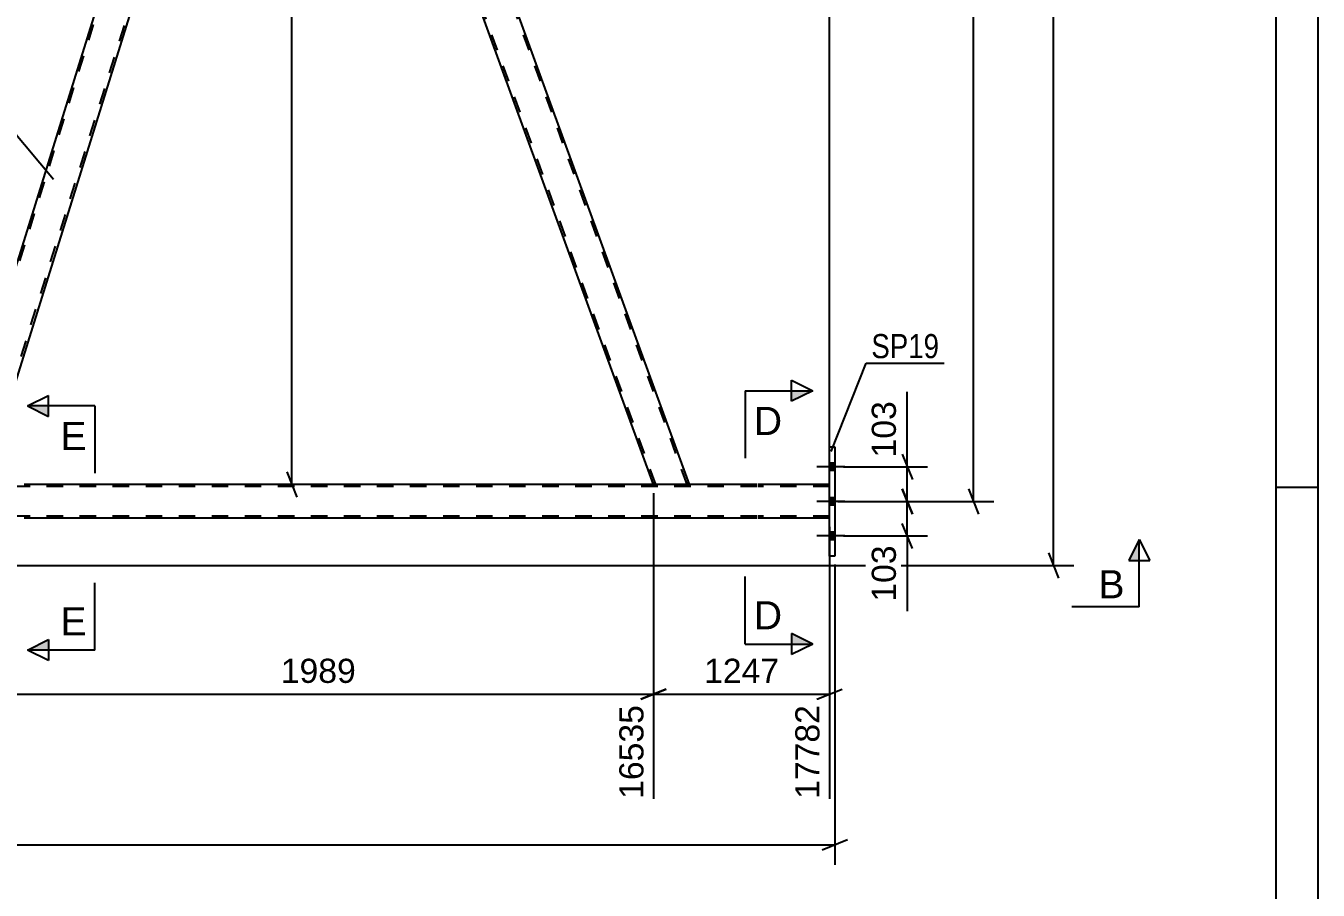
# Model space of a CAD drawing. Header units: millimetres. Extents: x -57 to 784, y -422 to 172.
# Drawn here: x 630.6 to 783.9, y -172.1 to -69.5 of the extents above; entities that cross this region are included whole.
import ezdxf

# ---------------------------------------------------------------- set-up
doc = ezdxf.new("R2010")
doc.units = ezdxf.units.MM
doc.linetypes.add('DXK_LINE_DOT2', pattern=[3.9198, 1.9599, -1.9599])
doc.styles.add('Arial', font='ARIAL.TTF', dxfattribs={"height": 0.2})
doc.styles.add('Arial Narrow', font='ARIALN.TTF', dxfattribs={"height": 0.2})

# ---------------------------------------------------------------- blocks, each defined once
blk = doc.blocks.new('Unknown-122571968-1115')
at = {"color": 5, "linetype": 'Continuous'}
for p, q in [((783.89, -422.36), (783.89, 171.64)), ((778.89, -417.36), (778.89, 166.64)), ((783.89, -124.36), (778.89, -124.36))]:
    blk.add_line(p, q, dxfattribs=at)
blk = doc.blocks.new('Part-122571968-3342 - 3165')
at = {"color": 2, "linetype": 'Continuous'}
for p, q in [((705.04, -124), (630.36, -124)), ((717.3, -124), (709.3, -124)), ((725.92, -124), (717.4, -124)), ((717.3, -128), (630.36, -128)), ((725.92, -128), (717.4, -128))]:
    blk.add_line(p, q, dxfattribs=at)
at = {"color": 7, "linetype": 'DXK_LINE_DOT2'}
for p, q in [((709.3, -124), (705.04, -124)), ((725.92, -128), (725.92, -124)), ((717.3, -124.24), (43.63, -124.24)), ((725.92, -124.24), (717.4, -124.24)), ((717.3, -127.76), (43.63, -127.76)), ((725.92, -127.76), (717.4, -127.76))]:
    blk.add_line(p, q, dxfattribs=at)
blk = doc.blocks.new('Part-122571968-3613 - 3165')
at = {"color": 7, "linetype": 'DXK_LINE_DOT2'}
for p, q in [((660.78, -2.4), (660.64, -2)), ((660.64, -2), (664.89, -2)), ((662.18, -6.25), (660.78, -2.4)), ((705.3, -124), (660.89, -2)), ((709.04, -124), (664.64, -2)), ((665.04, -2.4), (664.89, -2)), ((705.3, -124), (705.32, -124))]:
    blk.add_line(p, q, dxfattribs=at)
at = {"color": 2, "linetype": 'Continuous'}
for p, q in [((709.3, -124), (665.04, -2.4)), ((705.04, -124), (662.18, -6.25)), ((709.26, -124), (705.04, -124)), ((709.3, -124), (709.26, -124))]:
    blk.add_line(p, q, dxfattribs=at)
blk = doc.blocks.new('Part-122571968-3519 - 3165')
at = {"color": 7, "linetype": 'DXK_LINE_DOT2'}
for p, q in [((659.57, -2), (622.75, -120.12)), ((659.32, -2), (659.19, -2.4)), ((660.64, -2), (659.32, -2)), ((660.78, -2.4), (660.64, -2)), ((662.05, -5.88), (625.23, -124)), ((623.04, -118.4), (622.62, -119.75)), ((627.23, -118.4), (625.48, -124)), ((624.16, -124), (622.62, -119.75)), ((625.48, -124), (624.16, -124))]:
    blk.add_line(p, q, dxfattribs=at)
at = {"color": 2, "linetype": 'Continuous'}
for p, q in [((659.19, -2.4), (623.04, -118.4)), ((660.78, -2.4), (662.18, -6.25)), ((662.18, -6.25), (627.23, -118.4))]:
    blk.add_line(p, q, dxfattribs=at)
blk = doc.blocks.new('Part-122571968-3588 - 3165')
at = {"color": 2, "linetype": 'Continuous'}
for p, q in [((725.92, -132.5), (725.92, -119.5)), ((725.92, -119.5), (726.56, -119.5)), ((726.56, -119.5), (726.56, -132.5)), ((726.56, -132.5), (725.92, -132.5))]:
    blk.add_line(p, q, dxfattribs=at)
blk = doc.blocks.new('Bolt-122571968-3754 - 3165')
at = {"linetype": 'Continuous'}
for points in [[(726.56, -122.34), (726.56, -121.46), (725.92, -121.46), (725.92, -122.34)], [(726.56, -122.34), (726.56, -121.46), (725.92, -121.46), (725.92, -122.34)], [(726.56, -122.34), (726.56, -121.46), (725.92, -121.46), (725.92, -122.34)], [(726.56, -126.46), (726.56, -125.58), (725.92, -125.58), (725.92, -126.46)], [(726.56, -126.46), (726.56, -125.58), (725.92, -125.58), (725.92, -126.46)], [(726.56, -130.54), (726.56, -129.66), (725.92, -129.66), (725.92, -130.54)], [(726.56, -130.54), (726.56, -129.66), (725.92, -129.66), (725.92, -130.54)], [(726.56, -130.54), (726.56, -129.66), (725.92, -129.66), (725.92, -130.54)]]:
    blk.add_hatch(color=1, dxfattribs=at).paths.add_polyline_path(points)
at = {"color": 1, "linetype": 'Continuous'}
for p, q in [((727.72, -121.9), (724.4, -121.9)), ((727.72, -121.9), (724.4, -121.9)), ((727.72, -121.9), (724.4, -121.9)), ((726.56, -121.46), (725.92, -121.46)), ((726.56, -121.46), (725.92, -121.46)), ((726.56, -121.46), (725.92, -121.46)), ((726.56, -122.34), (725.92, -122.34)), ((726.56, -122.34), (725.92, -122.34)), ((726.56, -122.34), (725.92, -122.34)), ((726.56, -125.58), (725.92, -125.58)), ((726.56, -125.58), (725.92, -125.58)), ((727.72, -126.02), (724.4, -126.02)), ((727.72, -126.02), (724.4, -126.02)), ((726.56, -126.46), (725.92, -126.46)), ((726.56, -126.46), (725.92, -126.46)), ((727.72, -130.1), (724.4, -130.1)), ((727.72, -130.1), (724.4, -130.1)), ((727.72, -130.1), (724.4, -130.1)), ((726.56, -129.66), (725.92, -129.66)), ((726.56, -129.66), (725.92, -129.66)), ((726.56, -129.66), (725.92, -129.66)), ((726.56, -130.54), (725.92, -130.54)), ((726.56, -130.54), (725.92, -130.54)), ((726.56, -130.54), (725.92, -130.54))]:
    blk.add_line(p, q, dxfattribs=at)
blk = doc.blocks.new('StraightDimension-122571968-4682 - 3165')
at = {"color": 7, "linetype": 'Continuous'}
for p, q in [((625.48, -125), (625.48, -161.31)), ((705.04, -125), (705.04, -161.31)), ((626.98, -148.29), (623.98, -149.49)), ((703.54, -149.49), (706.54, -148.29)), ((625.48, -148.89), (705.04, -148.89))]:
    blk.add_line(p, q, dxfattribs=at)
at = {"color": 0}
blk.add_wipeout([(670.31, -148.14), (670.31, -143.94), (660.21, -143.94), (660.21, -148.14)], dxfattribs=at)
at = {"color": 0, "linetype": 'Continuous'}
blk.add_wipeout([(704.44, -149.59), (700.24, -149.59), (700.24, -161.91), (704.44, -161.91)], dxfattribs=at)
at = {"color": 3, "style": 'Arial'}
blk.add_text('1989', height=2.865, dxfattribs=at).set_placement((660.81, -147.54))
at = {"color": 3, "linetype": 'Continuous', "style": 'Arial'}
blk.add_text('16535', height=2.865, rotation=90.0002, dxfattribs=at).set_placement((703.84, -161.31))
blk = doc.blocks.new('StraightDimension-122571968-15412 - 3165')
at = {"color": 7, "linetype": 'Continuous'}
for p, q in [((698.85, 0), (745.4, 0)), ((743.6, -1.5), (742.4, 1.5)), ((743, -126), (743, 0)), ((742.4, -124.5), (743.6, -127.5)), ((726.92, -126), (745.4, -126))]:
    blk.add_line(p, q, dxfattribs=at)
at = {"color": 0}
blk.add_wipeout([(742.25, -57.95), (738.05, -57.95), (738.05, -68.05), (742.25, -68.05)], dxfattribs=at)
at = {"color": 3, "style": 'Arial'}
blk.add_text('3150', height=2.865, rotation=90.0002, dxfattribs=at).set_placement((741.65, -67.45))
blk = doc.blocks.new('StraightDimension-122571968-4671 - 3165')
at = {"color": 7, "linetype": 'Continuous'}
for p, q in [((705.04, -125), (705.04, -161.31)), ((725.92, -129), (725.92, -161.31)), ((706.54, -148.29), (703.54, -149.49)), ((724.42, -149.49), (727.42, -148.29)), ((705.04, -148.89), (725.92, -148.89))]:
    blk.add_line(p, q, dxfattribs=at)
at = {"color": 0}
blk.add_wipeout([(720.53, -148.14), (720.53, -143.94), (710.43, -143.94), (710.43, -148.14)], dxfattribs=at)
at = {"color": 0, "linetype": 'Continuous'}
blk.add_wipeout([(725.32, -149.59), (721.12, -149.59), (721.12, -161.91), (725.32, -161.91)], dxfattribs=at)
at = {"color": 3, "style": 'Arial'}
blk.add_text('1247', height=2.865, dxfattribs=at).set_placement((711.03, -147.54))
at = {"color": 3, "linetype": 'Continuous', "style": 'Arial'}
blk.add_text('17782', height=2.865, rotation=90.0002, dxfattribs=at).set_placement((724.72, -161.31))
blk = doc.blocks.new('StraightDimension-122571968-4598 - 3165')
at = {"color": 7, "linetype": 'Continuous'}
for p, q in [((753.08, 16.1), (751.88, 19.1)), ((692.92, 17.6), (754.88, 17.6)), ((752.48, -133.6), (752.48, 17.6)), ((751.88, -132.1), (753.08, -135.1)), ((623.76, -133.6), (754.88, -133.6))]:
    blk.add_line(p, q, dxfattribs=at)
at = {"color": 0}
blk.add_wipeout([(751.73, -52.96), (747.53, -52.96), (747.53, -63.05), (751.73, -63.05)], dxfattribs=at)
at = {"color": 3, "style": 'Arial'}
blk.add_text('3780', height=2.865, rotation=90.0002, dxfattribs=at).set_placement((751.13, -62.45))
blk = doc.blocks.new('StraightDimension-122571968-4608 - 3165')
at = {"color": 7, "linetype": 'Continuous'}
for p, q in [((697.85, -3), (697.85, -56.27)), ((725.92, -123), (725.92, -51.02)), ((699.35, -53.27), (696.35, -54.47)), ((724.42, -54.47), (727.42, -53.27)), ((697.85, -53.87), (725.92, -53.87))]:
    blk.add_line(p, q, dxfattribs=at)
at = {"color": 0}
blk.add_wipeout([(716.93, -53.12), (716.93, -48.92), (706.84, -48.92), (706.84, -53.12)], dxfattribs=at)
at = {"color": 3, "style": 'Arial'}
blk.add_text('1427', height=2.865, dxfattribs=at).set_placement((707.44, -52.52))
blk = doc.blocks.new('StraightDimension-122571968-4072 - 3165')
at = {"color": 7, "linetype": 'Continuous'}
for p, q in [((662.13, -124), (662.13, -2)), ((661.53, -122.5), (662.73, -125.5)), ((714.13, -124), (659.28, -124))]:
    blk.add_line(p, q, dxfattribs=at)
blk = doc.blocks.new('StraightDimension-122571968-4623 - 3165')
at = {"color": 7, "linetype": 'Continuous'}
for p, q in [((734.54, -120.4), (735.74, -123.4)), ((727.56, -121.9), (737.54, -121.9)), ((735.14, -126), (735.14, -121.9)), ((735.74, -127.5), (734.54, -124.5)), ((727.24, -126), (737.54, -126))]:
    blk.add_line(p, q, dxfattribs=at)
at = {"color": 0}
blk.add_wipeout([(734.39, -113.5), (730.19, -113.5), (730.19, -121.38), (734.39, -121.38)], dxfattribs=at)
at = {"color": 7, "linetype": 'Continuous'}
blk.add_line((735.14, -121.9), (735.14, -112.98), dxfattribs=at)
blk.add_line((735.14, -121.9), (735.14, -112.98), dxfattribs=at)
at = {"color": 3, "style": 'Arial'}
blk.add_text('103', height=2.865, rotation=90.0002, dxfattribs=at).set_placement((733.79, -120.78))
blk = doc.blocks.new('StraightDimension-122571968-4587 - 3165')
at = {"color": 7, "linetype": 'Continuous'}
for p, q in [((726.56, -133.5), (726.56, -169.15)), ((-0.64, -166.75), (726.56, -166.75)), ((725.06, -167.35), (728.06, -166.15))]:
    blk.add_line(p, q, dxfattribs=at)
blk = doc.blocks.new('StraightDimension-122571968-4613 - 3165')
at = {"color": 7, "linetype": 'Continuous'}
for p, q in [((734.54, -124.5), (735.74, -127.5)), ((727.24, -126), (737.54, -126)), ((735.14, -130.1), (735.14, -126)), ((735.74, -131.6), (734.54, -128.6)), ((727.56, -130.1), (737.54, -130.1))]:
    blk.add_line(p, q, dxfattribs=at)
at = {"color": 0}
blk.add_wipeout([(734.39, -130.63), (730.19, -130.63), (730.19, -138.5), (734.39, -138.5)], dxfattribs=at)
at = {"color": 7, "linetype": 'Continuous'}
blk.add_line((735.14, -130.1), (735.14, -139.02), dxfattribs=at)
blk.add_line((735.14, -130.1), (735.14, -139.02), dxfattribs=at)
at = {"color": 3, "style": 'Arial'}
blk.add_text('103', height=2.865, rotation=90.0002, dxfattribs=at).set_placement((733.79, -137.9))
blk = doc.blocks.new('SectionMark-122571968-5009 - 3165')
at = {"linetype": 'Continuous'}
for points in [[(633.27, -114.66), (633.27, -115.91), (630.77, -114.66)], [(633.27, -142.4), (633.27, -143.65), (630.77, -143.65)]]:
    blk.add_hatch(color=6, dxfattribs=at).paths.add_polyline_path(points)
at = {"color": 6, "linetype": 'Continuous'}
for p, q in [((630.77, -114.66), (633.27, -113.41)), ((633.27, -115.91), (633.27, -113.41)), ((638.77, -114.66), (630.77, -114.66)), ((630.77, -114.66), (633.27, -115.91)), ((638.77, -114.66), (638.77, -122.66)), ((638.77, -143.65), (638.77, -135.65)), ((630.77, -143.65), (633.27, -142.4)), ((633.27, -142.4), (633.27, -144.9)), ((638.77, -143.65), (630.77, -143.65)), ((633.27, -144.9), (630.77, -143.65))]:
    blk.add_line(p, q, dxfattribs=at)
at = {"color": 0, "linetype": 'Continuous'}
for points in [[(637.77, -119.91), (637.77, -116.41), (634.66, -116.41), (634.66, -119.91)], [(637.77, -141.9), (637.77, -138.4), (634.66, -138.4), (634.66, -141.9)]]:
    blk.add_wipeout(points, dxfattribs=at)
at = {"color": 3, "linetype": 'Continuous', "style": 'Arial'}
for p in [(634.66, -119.91), (634.66, -141.9)]:
    blk.add_text('E', height=3.34, dxfattribs=at).set_placement(p)
blk = doc.blocks.new('Mark-122571968-3515 - 3165')
at = {"color": 0}
blk.add_wipeout([(628.18, -81.12), (628.18, -78.12), (619.96, -78.12), (619.96, -81.12)], dxfattribs=at)
blk.add_wipeout([(628.18, -81.12), (628.18, -78.12), (619.96, -78.12), (619.96, -81.12)], dxfattribs=at)
at = {"color": 30, "linetype": 'Continuous'}
for p in [(619.36, -81.72), (633.85, -87.78)]:
    blk.add_line(p, (628.78, -81.72), dxfattribs=at)
at = {"color": 3, "style": 'Arial Narrow'}
blk.add_text('M221', height=2.863, dxfattribs=at).set_placement((619.96, -81.12))
blk = doc.blocks.new('Mark-122571968-3584 - 3165')
at = {"color": 0}
blk.add_wipeout([(738.91, -108.99), (738.91, -105.99), (730.88, -105.99), (730.88, -108.99)], dxfattribs=at)
blk.add_wipeout([(738.91, -108.99), (738.91, -105.99), (730.88, -105.99), (730.88, -108.99)], dxfattribs=at)
at = {"color": 30, "linetype": 'Continuous'}
for p, q in [((726.11, -120.07), (730.28, -109.59)), ((730.28, -109.59), (739.51, -109.59))]:
    blk.add_line(p, q, dxfattribs=at)
at = {"color": 3, "style": 'Arial Narrow'}
blk.add_text('SP19', height=2.863, dxfattribs=at).set_placement((730.88, -108.99))
blk = doc.blocks.new('SectionMark-122571968-4995 - 3165')
at = {"linetype": 'Continuous'}
for points in [[(721.42, -114.11), (721.42, -112.86), (723.92, -112.86)], [(721.42, -142.93), (721.42, -141.68), (723.92, -142.93)]]:
    blk.add_hatch(color=6, dxfattribs=at).paths.add_polyline_path(points)
at = {"color": 6, "linetype": 'Continuous'}
for p, q in [((721.42, -114.11), (721.42, -111.61)), ((721.42, -111.61), (723.92, -112.86)), ((715.92, -112.86), (715.92, -120.86)), ((715.92, -112.86), (723.92, -112.86)), ((723.92, -112.86), (721.42, -114.11)), ((715.92, -142.93), (715.92, -134.93)), ((723.92, -142.93), (721.42, -141.68)), ((721.42, -141.68), (721.42, -144.18)), ((715.92, -142.93), (723.92, -142.93)), ((723.92, -142.93), (721.42, -144.18))]:
    blk.add_line(p, q, dxfattribs=at)
at = {"color": 0, "linetype": 'Continuous'}
for points in [[(720.29, -118.11), (720.29, -114.61), (716.92, -114.61), (716.92, -118.11)], [(720.29, -141.18), (720.29, -137.68), (716.92, -137.68), (716.92, -141.18)]]:
    blk.add_wipeout(points, dxfattribs=at)
at = {"color": 3, "linetype": 'Continuous', "style": 'Arial'}
for p in [(716.92, -118.11), (716.92, -141.18)]:
    blk.add_text('D', height=3.34, dxfattribs=at).set_placement(p)
blk = doc.blocks.new('SectionMark-122571968-4997 - 3165')
at = {"linetype": 'Continuous'}
blk.add_hatch(color=6, dxfattribs=at).paths.add_polyline_path([(762.66, -133), (761.41, -133), (762.66, -130.5)])
at = {"color": 6, "linetype": 'Continuous'}
for p, q in [((762.66, -130.5), (761.41, -133)), ((762.66, -138.5), (762.66, -130.5)), ((762.66, -130.5), (763.91, -133)), ((761.41, -133), (763.91, -133)), ((762.66, -138.5), (754.66, -138.5))]:
    blk.add_line(p, q, dxfattribs=at)
at = {"color": 0, "linetype": 'Continuous'}
blk.add_wipeout([(760.91, -137.5), (760.91, -134), (757.8, -134), (757.8, -137.5)], dxfattribs=at)
at = {"color": 3, "linetype": 'Continuous', "style": 'Arial'}
blk.add_text('B', height=3.34, dxfattribs=at).set_placement((757.8, -137.5))

msp = doc.modelspace()

# ---------------------------------------------------------------- block references
for name in ['Unknown-122571968-1115', 'Part-122571968-3519 - 3165', 'Part-122571968-3613 - 3165', 'Part-122571968-3588 - 3165', 'Bolt-122571968-3754 - 3165', 'Part-122571968-3342 - 3165']:
    msp.add_blockref(name, (0, 0))

# ---------------------------------------------------------------- next in the draw order: block references
msp.add_blockref('StraightDimension-122571968-4682 - 3165', (0, 0))

# ---------------------------------------------------------------- next in the draw order: block references
msp.add_blockref('StraightDimension-122571968-15412 - 3165', (0, 0))

# ---------------------------------------------------------------- next in the draw order: block references
msp.add_blockref('StraightDimension-122571968-4671 - 3165', (0, 0))

# ---------------------------------------------------------------- next in the draw order: block references
msp.add_blockref('StraightDimension-122571968-4598 - 3165', (0, 0))

# ---------------------------------------------------------------- next in the draw order: block references
msp.add_blockref('StraightDimension-122571968-4608 - 3165', (0, 0))

# ---------------------------------------------------------------- next in the draw order: block references
for name in ['StraightDimension-122571968-4072 - 3165', 'StraightDimension-122571968-4623 - 3165']:
    msp.add_blockref(name, (0, 0))

# ---------------------------------------------------------------- next in the draw order: block references
msp.add_blockref('StraightDimension-122571968-4587 - 3165', (0, 0))

# ---------------------------------------------------------------- next in the draw order: block references
for name in ['Mark-122571968-3515 - 3165', 'Mark-122571968-3584 - 3165', 'SectionMark-122571968-4995 - 3165', 'SectionMark-122571968-5009 - 3165', 'StraightDimension-122571968-4613 - 3165']:
    msp.add_blockref(name, (0, 0))

# ---------------------------------------------------------------- next in the draw order: block references
msp.add_blockref('SectionMark-122571968-4997 - 3165', (0, 0))

doc.saveas('drawing.dxf')
